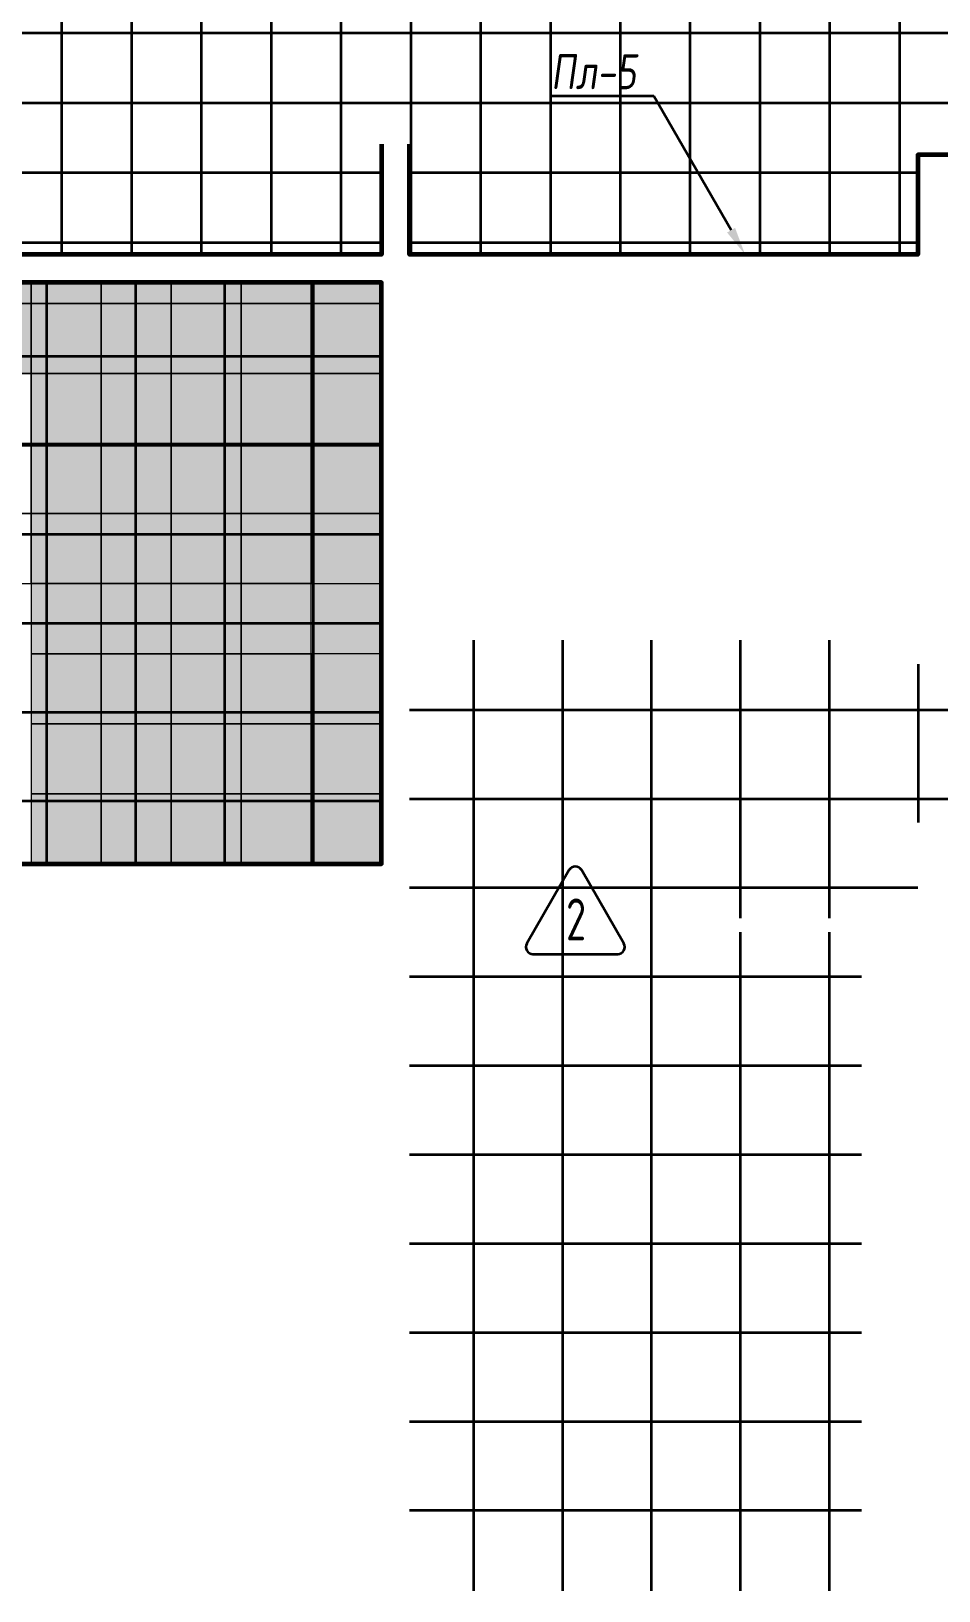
# Model space of a CAD drawing. Header units: millimetres. Extents: x -510890 to 418982, y -118257 to 141350.
# Drawn here: x 243046 to 249526, y -64836 to -53702 of the extents above; entities that cross this region are included whole.
import ezdxf
from ezdxf import colors
from ezdxf.entities.mleader import LeaderData, LeaderLine
from ezdxf.enums import TextEntityAlignment as Align
from ezdxf.math import Vec2, Vec3

# ---------------------------------------------------------------- set-up
doc = ezdxf.new("R2010")
doc.units = ezdxf.units.MM
doc.layers.add('АР_Площадь контур', color=220, linetype='Continuous', lineweight=35, plot=False)
doc.styles.add('ISOCPEUR', font='isocpeur.ttf', dxfattribs={"height": 800})
doc.styles.add('Архитект', font='isocpeur.ttf', dxfattribs={"width": 0.8, "oblique": 8})
pattern_1 = [(90, (2999.9, -126491.3), (-498.475, 0), []), (180, (2999.9, -126491.3), (-6e-14, -498.475), [])]

msp = doc.modelspace()

# ---------------------------------------------------------------- hatches: boundary and pattern name
at = {"layer": 'АР_Площадь контур', "true_color": 0x000000, "transparency": 33554687}
h = msp.add_hatch(dxfattribs=at)
h.set_pattern_fill('ANSI37', color=18, scale=157, angle=45, style=0)
h.set_pattern_definition(pattern_1)
edge = h.paths.add_edge_path()
edge.add_line((244077.8, -51325.6), (232847.5, -51325.6))
edge.add_line((232847.5, -51325.6), (232847.1, -51325.3))
edge.add_line((232847.1, -51325.3), (231827.5, -51325.9))
edge.add_line((231827.5, -51325.9), (231827.5, -51325.6))
edge.add_line((231827.5, -51325.6), (228130.5, -51325.6))
edge.add_line((228130.5, -51325.6), (228130.5, -51625.6))
edge.add_line((228130.5, -51625.6), (229827.5, -51625.6))
edge.add_line((229827.5, -51625.6), (229827.5, -51327.6))
edge.add_line((229827.5, -51327.6), (231327.5, -51326.4))
edge.add_line((231327.5, -51326.4), (231327.5, -51625.6))
edge.add_line((231327.5, -51625.6), (233347.5, -51625.6))
edge.add_line((233347.5, -51625.6), (233347.5, -51326.6))
edge.add_line((233347.5, -51326.6), (234847.5, -51326.9))
edge.add_line((234847.5, -51326.9), (234847.5, -51625.6))
edge.add_line((234847.5, -51625.6), (236420.5, -51625.6))
edge.add_line((236420.5, -51625.6), (236420.5, -51325.9))
edge.add_line((236420.5, -51325.9), (238420.5, -51325.9))
edge.add_line((238420.5, -51325.9), (238420.5, -51625.6))
edge.add_line((238420.5, -51625.6), (240695.5, -51625.6))
edge.add_line((240695.5, -51625.6), (240695.5, -52346.8))
edge.add_line((240695.5, -52346.8), (245545.5, -52346.8))
edge.add_line((245545.5, -52346.8), (245545.5, -55295.6))
edge.add_line((245545.5, -55295.6), (234847.5, -55295.6))
edge.add_line((234847.5, -55295.6), (231827.5, -55295.6))
edge.add_line((231827.5, -55295.6), (231827.5, -55495.6))
edge.add_line((231827.5, -55495.6), (232847.5, -55495.6))
edge.add_line((232847.5, -55495.6), (232847.5, -55295.7))
edge.add_line((232847.5, -55295.7), (234847.5, -55295.7))
edge.add_line((234847.5, -55295.7), (234847.5, -55495.6))
edge.add_line((234847.5, -55495.6), (237628.9, -55495.6))
edge.add_line((237628.9, -55495.6), (237628.9, -59645.6))
edge.add_line((237628.9, -59645.6), (234367.5, -59645.6))
edge.add_line((234367.5, -59645.6), (234367.5, -59845.6))
edge.add_line((234367.5, -59845.6), (236610.2, -59845.6))
edge.add_line((236610.2, -59845.6), (236610.2, -60245.6))
edge.add_arc((232355.2, -59846.1), 4273.8, 334.32163, 354.63559, ccw=False)
edge.add_arc((232355.2, -59846.1), 4273.8, 314.00768, 334.32163, ccw=False)
edge.add_line((235324.4, -62920), (232867.5, -59845.6))
edge.add_line((232867.5, -59845.6), (232867.5, -59645.6))
edge.add_line((232867.5, -59645.6), (231843.5, -59645.6))
edge.add_line((231843.5, -59645.6), (231843.5, -59845.6))
edge.add_line((231843.5, -59845.6), (232867.5, -59845.6))
edge.add_line((232867.5, -59845.6), (235319.6, -62924.6))
edge.add_arc((232355.2, -59846.1), 4273.8, 225.9994, 313.91832, ccw=False)
edge.add_arc((232355.2, -59846.1), 4273.8, 185.36441, 225.9994, ccw=False)
edge.add_line((228100.1, -60245.6), (228100.1, -59845.6))
edge.add_line((228100.1, -59845.6), (230343.5, -59845.6))
edge.add_line((230343.5, -59845.6), (230343.5, -59645.6))
edge.add_line((230343.5, -59645.6), (227390.5, -59645.6))
edge.add_line((227390.5, -59645.6), (227390.5, -55495.6))
edge.add_line((227390.5, -55495.6), (229827.5, -55495.6))
edge.add_line((229827.5, -55495.6), (229827.5, -55295.6))
edge.add_line((229827.5, -55295.6), (219130.5, -55295.6))
edge.add_line((219130.5, -55295.6), (219130.5, -52346.8))
edge.add_line((219130.5, -52346.8), (223935.5, -52346.8))
edge.add_line((223935.5, -52346.8), (223935.5, -51625.6))
edge.add_line((223935.5, -51625.6), (226130.5, -51625.6))
edge.add_line((226130.5, -51625.6), (226130.5, -51325.6))
edge.add_line((226130.5, -51325.6), (220472.9, -51325.6))
edge.add_line((220472.9, -51325.6), (220472.9, -47911))
edge.add_line((220472.9, -47911), (227259.4, -47911))
edge.add_line((227259.4, -47911), (244078.1, -47911))
edge.add_line((244078.1, -47911), (244077.8, -51325.6))
h = msp.add_hatch(dxfattribs=at)
h.set_pattern_fill('ANSI37', color=18, scale=157, angle=45, style=0)
h.set_pattern_definition(pattern_1)
h.paths.add_polyline_path([(253485.5, -64835.6), (249675.5, -64835.6), (249675.5, -54583.1), (249375.5, -54583.1), (249375.5, -55295.6), (245745.5, -55295.6), (245745.5, -54508.2), (245545.5, -54508.2), (245545.5, -52808.2), (245745.5, -52808.2), (245745.5, -52246.8), (249375.5, -52246.8), (249375.5, -52583.1), (249575.5, -52583.1), (249575.5, -51625.6), (249675.5, -51625.6), (249675.5, -51225.6), (253485.5, -51225.6), (253485.5, -62985.9), (253685.5, -62985.9), (253685.5, -62515.8), (259875.5, -62515.5), (259875.5, -64735.6), (253685.5, -64735.6), (253685.5, -64485.8), (253485.5, -64485.9)])
at = {"layer": 'АР_Площадь контур', "true_color": 0x000000}
h = msp.add_hatch(dxfattribs=at)
h.set_pattern_fill('ANSI37', color=18, scale=200, angle=45)
h.set_pattern_definition([(90, (162511.46, -123332.5), (-635, 0), []), (180, (162511.46, -123332.5), (0, -635), [])])
h.paths.add_polyline_path([(245545.5, -59645.6), (237748.9, -59645.6), (237748.9, -57726.8), (237748.9, -57726.7), (237748.9, -57626.7), (237748.9, -57626.7), (237748.9, -55495.7), (245545.5, -55495.6)])
at = {"layer": 'АР_Площадь контур', "lineweight": 5, "ltscale": 300, "transparency": 33554687}
h = msp.add_hatch(color=252, dxfattribs=at)
h.dxf.hatch_style = 1
h.paths.add_polyline_path([(243045.5, -55495.6), (242545.5, -55495.6), (242545.5, -55645.6), (243045.5, -55645.6)])
h = msp.add_hatch(color=252, dxfattribs=at)
h.dxf.hatch_style = 1
h.paths.add_polyline_path([(243545.5, -55495.6), (243045.5, -55495.6), (243045.5, -55645.6), (243545.5, -55645.6)])
h = msp.add_hatch(color=252, dxfattribs=at)
h.dxf.hatch_style = 1
h.paths.add_polyline_path([(244045.5, -55495.6), (243545.5, -55495.6), (243545.5, -56145.6), (244045.5, -56145.6)])
at = {"layer": 'АР_Площадь контур', "lineweight": 5, "ltscale": 300, "true_color": 0x828487, "transparency": 33554687}
h = msp.add_hatch(color=252, dxfattribs=at)
h.dxf.hatch_style = 1
h.paths.add_polyline_path([(244545.5, -55495.6), (244045.5, -55495.6), (244045.5, -55645.6), (244545.5, -55645.6)])
at = {"layer": 'АР_Площадь контур', "lineweight": 5, "ltscale": 300, "true_color": 0xb8b9bc, "transparency": 33554687}
h = msp.add_hatch(color=9, dxfattribs=at)
h.dxf.hatch_style = 1
h.paths.add_polyline_path([(245045.5, -55495.6), (244545.5, -55495.6), (244545.5, -55645.6), (245045.5, -55645.6)])
h = msp.add_hatch(color=9, dxfattribs=at)
h.dxf.hatch_style = 1
h.paths.add_polyline_path([(245545.5, -55495.6), (245045.5, -55495.6), (245045.5, -55645.6), (245545.5, -55645.6)])
h = msp.add_hatch(color=9, dxfattribs=at)
h.dxf.hatch_style = 1
h.paths.add_polyline_path([(243045.5, -55645.6), (242545.5, -55645.6), (242545.5, -56145.6), (243045.5, -56145.6)])
h = msp.add_hatch(color=9, dxfattribs=at)
h.dxf.hatch_style = 1
h.paths.add_polyline_path([(243545.5, -55645.6), (243045.5, -55645.6), (243045.5, -56145.6), (243545.5, -56145.6)])
at = {"layer": 'АР_Площадь контур', "lineweight": 5, "ltscale": 300, "true_color": 0x828487, "transparency": 33554687}
h = msp.add_hatch(color=252, dxfattribs=at)
h.dxf.hatch_style = 1
h.paths.add_polyline_path([(244545.5, -55645.6), (244045.5, -55645.6), (244045.5, -56145.6), (244545.5, -56145.6)])
h = msp.add_hatch(color=252, dxfattribs=at)
h.dxf.hatch_style = 1
h.paths.add_polyline_path([(245045.5, -55645.6), (244545.5, -55645.6), (244545.5, -56145.6), (245045.5, -56145.6)])
h = msp.add_hatch(color=252, dxfattribs=at)
h.dxf.hatch_style = 1
h.paths.add_polyline_path([(245545.5, -55645.6), (245045.5, -55645.6), (245045.5, -56145.6), (245545.5, -56145.6)])
at = {"layer": 'АР_Площадь контур', "lineweight": 5, "ltscale": 300, "true_color": 0xb8b9bc, "transparency": 33554687}
h = msp.add_hatch(color=9, dxfattribs=at)
h.dxf.hatch_style = 1
h.paths.add_polyline_path([(243545.5, -56145.6), (243045.5, -56145.6), (243045.5, -56645.6), (243545.5, -56645.6)])
at = {"layer": 'АР_Площадь контур', "lineweight": 5, "ltscale": 300, "transparency": 33554687}
h = msp.add_hatch(color=252, dxfattribs=at)
h.dxf.hatch_style = 1
h.paths.add_polyline_path([(244045.5, -56145.6), (243545.5, -56145.6), (243545.5, -56645.6), (244045.5, -56645.6)])
h = msp.add_hatch(color=252, dxfattribs=at)
h.dxf.hatch_style = 1
h.paths.add_polyline_path([(244545.5, -56145.6), (244045.5, -56145.6), (244045.5, -56645.6), (244545.5, -56645.6)])
h = msp.add_hatch(color=252, dxfattribs=at)
h.dxf.hatch_style = 1
h.paths.add_polyline_path([(245045.5, -56145.6), (244545.5, -56145.6), (244545.5, -57145.6), (245045.5, -57145.6)])
at = {"layer": 'АР_Площадь контур', "lineweight": 5, "ltscale": 300, "true_color": 0x828487, "transparency": 33554687}
h = msp.add_hatch(color=252, dxfattribs=at)
h.dxf.hatch_style = 1
h.paths.add_polyline_path([(245545.5, -56145.6), (245045.5, -56145.6), (245045.5, -56645.6), (245545.5, -56645.6)])
at = {"layer": 'АР_Площадь контур', "lineweight": 5, "ltscale": 300, "true_color": 0xb8b9bc, "transparency": 33554687}
h = msp.add_hatch(color=9, dxfattribs=at)
h.dxf.hatch_style = 1
h.paths.add_polyline_path([(243545.5, -56645.6), (243045.5, -56645.6), (243045.5, -57145.6), (243545.5, -57145.6)])
h = msp.add_hatch(color=9, dxfattribs=at)
h.dxf.hatch_style = 1
h.paths.add_polyline_path([(244045.5, -56645.6), (243545.5, -56645.6), (243545.5, -57145.6), (244045.5, -57145.6)])
h = msp.add_hatch(color=9, dxfattribs=at)
h.dxf.hatch_style = 1
h.paths.add_polyline_path([(244545.5, -56645.6), (244045.5, -56645.6), (244045.5, -57145.6), (244545.5, -57145.6)])
at = {"layer": 'АР_Площадь контур', "lineweight": 5, "ltscale": 300, "true_color": 0x828487, "transparency": 33554687}
h = msp.add_hatch(color=252, dxfattribs=at)
h.dxf.hatch_style = 1
h.paths.add_polyline_path([(245545.5, -56645.6), (245045.5, -56645.6), (245045.5, -57145.6), (245545.5, -57145.6)])
at = {"layer": 'АР_Площадь контур', "lineweight": 5, "ltscale": 300, "transparency": 33554687}
h = msp.add_hatch(color=252, dxfattribs=at)
h.dxf.hatch_style = 1
h.paths.add_polyline_path([(242045.5, -57145.6), (241545.5, -57145.6)], flags=17)
h.paths.add_polyline_path([(243045.5, -58145.6), (242545.5, -58145.6)], flags=17)
h.paths.add_polyline_path([(243545.5, -57645.6), (243045.5, -57645.6), (243045.5, -58645.6), (243545.5, -58645.6)])
h.paths.add_polyline_path([(243545.5, -58645.6), (243045.5, -58645.6), (243045.5, -59145.6), (243545.5, -59145.6)])
h.paths.add_polyline_path([(244045.5, -58645.6), (243545.5, -58645.6), (243545.5, -59145.6), (244045.5, -59145.6)])
h.paths.add_polyline_path([(244045.5, -59145.6), (243545.5, -59145.6)], flags=17)
h.paths.add_polyline_path([(244545.5, -58645.6), (244045.5, -58645.6), (244045.5, -59645.6), (244545.5, -59645.6)])
h.paths.add_polyline_path([(245045.5, -60145.6), (244545.5, -60145.6)], flags=17)
at = {"layer": 'АР_Площадь контур', "lineweight": 5, "ltscale": 300, "true_color": 0x828487, "transparency": 33554687}
h = msp.add_hatch(color=252, dxfattribs=at)
h.dxf.hatch_style = 1
h.paths.add_polyline_path([(243545.5, -57145.6), (243045.5, -57145.6), (243045.5, -57645.6), (243545.5, -57645.6)])
h = msp.add_hatch(color=252, dxfattribs=at)
h.dxf.hatch_style = 1
h.paths.add_polyline_path([(244045.5, -57145.6), (243545.5, -57145.6), (243545.5, -58145.6), (244045.5, -58145.6)])
at = {"layer": 'АР_Площадь контур', "lineweight": 5, "ltscale": 300, "true_color": 0xb8b9bc, "transparency": 33554687}
h = msp.add_hatch(color=9, dxfattribs=at)
h.dxf.hatch_style = 1
h.paths.add_polyline_path([(244545.5, -57145.6), (244045.5, -57145.6), (244045.5, -57645.6), (244545.5, -57645.6)])
at = {"layer": 'АР_Площадь контур', "lineweight": 5, "ltscale": 300, "transparency": 33554687}
h = msp.add_hatch(color=252, dxfattribs=at)
h.dxf.hatch_style = 1
h.paths.add_polyline_path([(245045.5, -57145.6), (244545.5, -57145.6), (244545.5, -57645.6), (245045.5, -57645.6)])
h = msp.add_hatch(color=252, dxfattribs=at)
h.dxf.hatch_style = 1
h.paths.add_polyline_path([(245545.5, -57145.6), (245045.5, -57145.6), (245045.5, -57645.6), (245545.5, -57645.6)])
at = {"layer": 'АР_Площадь контур', "lineweight": 5, "ltscale": 300, "true_color": 0xb8b9bc, "transparency": 33554687}
h = msp.add_hatch(color=9, dxfattribs=at)
h.dxf.hatch_style = 1
h.paths.add_polyline_path([(244545.5, -57645.6), (244045.5, -57645.6), (244045.5, -58145.6), (244545.5, -58145.6)])
h = msp.add_hatch(color=9, dxfattribs=at)
h.dxf.hatch_style = 1
h.paths.add_polyline_path([(245045.5, -57645.6), (244545.5, -57645.6), (244545.5, -58145.6), (245045.5, -58145.6)])
h = msp.add_hatch(color=9, dxfattribs=at)
h.dxf.hatch_style = 1
h.paths.add_polyline_path([(245545.5, -57645.6), (245045.5, -57645.6), (245045.5, -58145.6), (245545.5, -58145.6)])
at = {"layer": 'АР_Площадь контур', "true_color": 0x000000}
h = msp.add_hatch(dxfattribs=at)
h.set_pattern_fill('ANSI37', color=18, scale=200, angle=45)
h.set_pattern_definition([(90, (2999.9, -126491.3), (-635, 0), []), (180, (2999.9, -126491.3), (0, -635), [])])
h.paths.add_polyline_path([(248973.3, -64835.6), (245745.5, -64835.6), (245745.5, -58049.4), (249375.5, -58049.4), (249375.5, -58220), (249675.5, -58220), (249675.5, -59350), (249375.5, -59350), (249375.5, -60034.4), (247584.5, -60034.4), (247584.5, -60134.4), (248973.3, -60134.4)])
at = {"layer": 'АР_Площадь контур', "lineweight": 5, "ltscale": 300, "true_color": 0x828487, "transparency": 33554687}
h = msp.add_hatch(color=252, dxfattribs=at)
h.dxf.hatch_style = 1
h.paths.add_polyline_path([(244045.5, -58145.6), (243545.5, -58145.6), (243545.5, -58645.6), (244045.5, -58645.6)])
h = msp.add_hatch(color=252, dxfattribs=at)
h.dxf.hatch_style = 1
h.paths.add_polyline_path([(245045.5, -58145.6), (244045.5, -58145.6), (244045.5, -58645.6), (245045.5, -58645.6)])
at = {"layer": 'АР_Площадь контур', "lineweight": 5, "ltscale": 300, "true_color": 0xb8b9bc, "transparency": 33554687}
h = msp.add_hatch(color=9, dxfattribs=at)
h.dxf.hatch_style = 1
h.paths.add_polyline_path([(245545.5, -58145.6), (245045.5, -58145.6), (245045.5, -58645.6), (245545.5, -58645.6)])
at = {"layer": 'АР_Площадь контур', "lineweight": 5, "ltscale": 300, "true_color": 0x828487, "transparency": 33554687}
h = msp.add_hatch(color=252, dxfattribs=at)
h.dxf.hatch_style = 1
h.paths.add_polyline_path([(245045.5, -58698.1), (245045.5, -58645.6), (244709.4, -58645.6), (244545.5, -58645.6), (244545.5, -59145.6), (245045.5, -59145.6)])
at = {"layer": 'АР_Площадь контур', "lineweight": 5, "ltscale": 300, "true_color": 0xb8b9bc, "transparency": 33554687}
h = msp.add_hatch(color=9, dxfattribs=at)
h.dxf.hatch_style = 1
h.paths.add_polyline_path([(245545.5, -58645.6), (245045.5, -58645.6), (245045.5, -59145.6), (245545.5, -59145.6)])
at = {"layer": 'АР_Площадь контур', "lineweight": 5, "ltscale": 300, "true_color": 0xc7c8ca, "transparency": 33554687}
h = msp.add_hatch(color=9, dxfattribs=at)
h.dxf.hatch_style = 1
h.paths.add_polyline_path([(243045.2, -59645.5), (243445.2, -59645.6), (244045.5, -59645.6), (244045.5, -59145.6), (243045.5, -59145.6), (243045.5, -59296.9)])
at = {"layer": 'АР_Площадь контур', "lineweight": 5, "ltscale": 300, "true_color": 0x828487, "transparency": 33554687}
h = msp.add_hatch(color=252, dxfattribs=at)
h.dxf.hatch_style = 1
h.paths.add_polyline_path([(245045.5, -59145.6), (244545.5, -59145.6), (244545.5, -59645.6), (245045.5, -59645.6)])
h = msp.add_hatch(color=252, dxfattribs=at)
h.dxf.hatch_style = 1
h.paths.add_polyline_path([(245545.5, -59645.6), (245545.5, -59145.6), (245045.5, -59145.6), (245045.5, -59645.6)])

# ---------------------------------------------------------------- linework, layer by layer
at = {"layer": 'АР_Площадь контур', "lineweight": 60}
for points in [[(245545.5, -54508.2), (245545.5, -55295.6), (239748.9, -55295.6)], [(249675.5, -58220), (249675.5, -54583.2), (249375.5, -54583.2), (249375.5, -55295.6), (245745.5, -55295.6), (245745.5, -54508.2)], [(238248.9, -55495.6), (237748.9, -55495.6), (237748.9, -59645.6), (245545.5, -59645.6), (245545.6, -55495.6), (239748.9, -55495.6)]]:
    msp.add_lwpolyline(points, dxfattribs=at)
at = {"layer": 'АР_Площадь контур', "lineweight": 5, "ltscale": 300}
msp.add_lwpolyline([(245545.5, -59645.6), (237748.9, -59645.6), (237748.9, -55495.6), (238248.9, -55495.6), (238248.9, -55295.6), (239748.9, -55295.6), (239748.9, -55495.6), (245545.5, -55495.6)], close=True, dxfattribs=at)
for points in [[(242545.5, -55495.6), (242545.5, -55645.6), (243045.5, -55645.6)], [(243045.5, -55645.6), (243045.5, -55495.6)], [(243045.5, -55495.6), (243045.5, -55645.6), (243545.5, -55645.6)], [(243545.5, -55645.6), (243545.5, -55495.6)], [(243545.5, -55495.6), (243545.5, -55645.6), (244045.5, -55645.6)], [(244045.5, -55645.6), (244045.5, -55495.6)], [(244045.5, -55495.6), (244045.5, -55645.6), (244545.5, -55645.6)], [(244545.5, -55645.6), (244545.5, -55495.6)], [(244545.5, -55495.6), (244545.5, -55645.6), (245045.5, -55645.6)], [(245045.5, -55645.6), (245045.5, -55495.6)], [(245045.5, -55495.6), (245045.5, -55645.6), (245545.5, -55645.6)], [(245545.5, -55645.6), (245545.5, -55495.6)], [(243045.5, -56145.6), (243045.5, -55645.6), (242545.5, -55645.6), (242545.5, -56145.6), (243045.5, -56145.6)], [(243545.5, -56145.6), (243545.5, -55645.6), (243045.5, -55645.6), (243045.5, -56145.6), (243545.5, -56145.6)], [(244045.5, -56145.6), (244045.5, -55645.6), (243545.5, -55645.6), (243545.5, -56145.6), (244045.5, -56145.6)], [(244545.5, -56145.6), (244545.5, -55645.6), (244045.5, -55645.6), (244045.5, -56145.6), (244545.5, -56145.6)], [(245045.5, -56145.6), (245045.5, -55645.6), (244545.5, -55645.6), (244545.5, -56145.6), (245045.5, -56145.6)], [(245545.5, -56145.6), (245545.5, -55645.6), (245045.5, -55645.6), (245045.5, -56145.6), (245545.5, -56145.6)], [(243045.5, -56645.6), (243045.5, -56145.6), (242545.5, -56145.6), (242545.5, -56645.6), (243045.5, -56645.6)], [(243545.5, -56645.6), (243545.5, -56145.6), (243045.5, -56145.6), (243045.5, -56645.6), (243545.5, -56645.6)], [(244045.5, -56645.6), (244045.5, -56145.6), (243545.5, -56145.6), (243545.5, -56645.6), (244045.5, -56645.6)], [(244545.5, -56645.6), (244545.5, -56145.6), (244045.5, -56145.6), (244045.5, -56645.6), (244545.5, -56645.6)], [(245045.5, -56645.6), (245045.5, -56145.6), (244545.5, -56145.6), (244545.5, -56645.6), (245045.5, -56645.6)], [(245545.5, -56645.6), (245545.5, -56145.6), (245045.5, -56145.6), (245045.5, -56645.6), (245545.5, -56645.6)], [(243045.5, -57145.6), (243045.5, -56645.6), (242545.5, -56645.6), (242545.5, -57145.6), (243045.5, -57145.6)], [(243545.5, -57145.6), (243545.5, -56645.6), (243045.5, -56645.6), (243045.5, -57145.6), (243545.5, -57145.6)], [(244045.5, -57145.6), (244045.5, -56645.6), (243545.5, -56645.6), (243545.5, -57145.6), (244045.5, -57145.6)], [(244545.5, -57145.6), (244545.5, -56645.6), (244045.5, -56645.6), (244045.5, -57145.6), (244545.5, -57145.6)], [(245045.5, -57145.6), (245045.5, -56645.6), (244545.5, -56645.6), (244545.5, -57145.6), (245045.5, -57145.6)], [(245545.5, -57145.6), (245545.5, -56645.6), (245045.5, -56645.6), (245045.5, -57145.6), (245545.5, -57145.6)], [(243045.5, -57645.6), (243045.5, -57145.6), (242545.5, -57145.6), (242545.5, -57645.6), (243045.5, -57645.6)], [(243545.5, -57645.6), (243545.5, -57145.6), (243045.5, -57145.6), (243045.5, -57645.6), (243545.5, -57645.6)], [(244045.5, -57645.6), (244045.5, -57145.6), (243545.5, -57145.6), (243545.5, -57645.6), (244045.5, -57645.6)], [(244545.5, -57645.6), (244545.5, -57145.6), (244045.5, -57145.6), (244045.5, -57645.6), (244545.5, -57645.6)], [(245045.5, -57645.6), (245045.5, -57145.6), (244545.5, -57145.6), (244545.5, -57645.6), (245045.5, -57645.6)], [(245545.5, -57645.6), (245545.5, -57145.6), (245045.5, -57145.6), (245045.5, -57645.6), (245545.5, -57645.6)], [(243545.5, -58145.6), (243545.5, -57645.6), (243045.5, -57645.6), (243045.5, -58145.6), (243545.5, -58145.6)], [(244045.5, -58145.6), (244045.5, -57645.6), (243545.5, -57645.6), (243545.5, -58145.6), (244045.5, -58145.6)], [(244545.5, -58145.6), (244545.5, -57645.6), (244045.5, -57645.6), (244045.5, -58145.6), (244545.5, -58145.6)], [(245045.5, -58145.6), (245045.5, -57645.6), (244545.5, -57645.6), (244545.5, -58145.6), (245045.5, -58145.6)], [(243545.5, -58645.6), (243545.5, -58145.6), (243045.5, -58145.6), (243045.5, -58645.6), (243545.5, -58645.6)], [(244045.5, -58645.6), (244045.5, -58145.6), (243545.5, -58145.6), (243545.5, -58645.6), (244045.5, -58645.6)], [(244545.5, -58645.6), (244545.5, -58145.6), (244045.5, -58145.6), (244045.5, -58645.6), (244545.5, -58645.6)], [(245045.5, -58645.6), (245045.5, -58145.6), (244545.5, -58145.6), (244545.5, -58645.6), (245045.5, -58645.6)], [(245545.5, -58645.6), (245545.5, -58145.6), (245045.5, -58145.6), (245045.5, -58645.6), (245545.5, -58645.6)], [(243545.5, -59145.6), (243545.5, -58645.6), (243045.5, -58645.6), (243045.5, -59145.6), (243545.5, -59145.6)], [(244045.5, -59145.6), (244045.5, -58645.6), (243545.5, -58645.6), (243545.5, -59145.6), (244045.5, -59145.6)], [(244545.5, -59145.6), (244545.5, -58645.6), (244045.5, -58645.6), (244045.5, -59145.6), (244545.5, -59145.6)], [(245045.5, -59145.6), (245045.5, -58645.6), (244545.5, -58645.6), (244545.5, -59145.6), (245045.5, -59145.6)], [(245545.5, -59145.6), (245545.5, -58645.6), (245045.5, -58645.6), (245045.5, -59145.6), (245545.5, -59145.6)], [(243545.5, -59645.6), (243545.5, -59145.6), (243045.5, -59145.6), (243045.5, -59645.6)], [(244045.5, -59645.6), (244045.5, -59145.6), (243545.5, -59145.6), (243545.5, -59645.6), (244045.5, -59645.6)], [(244545.5, -59645.6), (244545.5, -59145.6), (244045.5, -59145.6), (244045.5, -59645.6), (244545.5, -59645.6)], [(245045.5, -59645.6), (245045.5, -59145.6), (244545.5, -59145.6), (244545.5, -59645.6), (245045.5, -59645.6)], [(245545.5, -59645.6), (245545.5, -59145.6), (245045.5, -59145.6), (245045.5, -59645.6), (245545.5, -59645.6)], [(243045.5, -59645.6), (243545.5, -59645.6)]]:
    msp.add_lwpolyline(points, dxfattribs=at)
at = {"layer": 'АР_Площадь контур', "linetype": 'Continuous'}
msp.add_lwpolyline([(246627.2, -60289.7), (247233.4, -60289.7, 0.5773495), (247276.7, -60214.7), (246973.6, -59689.7, 0.5773541), (246887, -59689.7), (246583.9, -60214.7, 0.5773491), (246627.2, -60289.7, 0.0000017)], format="xyb", dxfattribs=at)

# ---------------------------------------------------------------- texts
at = {"layer": 'АР_Площадь контур', "linetype": 'Continuous', "style": 'ISOCPEUR', "width": 0.7}
msp.add_text('2', height=300, dxfattribs=at).set_placement((246935.7, -60192.9), align=Align.CENTER)

# ---------------------------------------------------------------- leaders
at = {"layer": 'АР_Площадь контур'}
ml = msp.add_multileader_mtext('Standard', dxfattribs=at)
ml.set_content('Пл-5', color=256, style='Архитект')
ml.set_leader_properties(color=256, linetype='ByLayer', lineweight=-1)
ml.build(insert=Vec2(0, 0))
ml.multileader.update_dxf_attribs({"text_left_attachment_type": 6, "text_right_attachment_type": 6, "dogleg_length": 25, "arrow_head_size": 200})
ctx = ml.context
ctx.base_point, ctx.char_height, ctx.arrow_head_size, ctx.landing_gap_size, ctx.plane_origin = Vec3(246655.7, -54165.7), 250, 200, 100, Vec3(233367.4, -54130.5)
ctx.left_attachment, ctx.right_attachment = 6, 6
notes = []
notes.append((ctx, [(0, (1, 1, 0), (247491, -54165.7), (-1, 0), 25, [(1, [(248142.4, -55295.6)], 0, [])])]))
ctx.mtext.insert, ctx.mtext.width, ctx.mtext.defined_height, ctx.mtext.line_spacing_style, ctx.mtext.flow_direction = Vec3(246755.7, -53865.7), 3549.472, 1007.6, 2, 5
for ctx, leaders in notes:
    for number, flags, end, landing, length, lines in leaders:
        leader = LeaderData()
        leader.index, (leader.has_last_leader_line, leader.has_dogleg_vector, leader.attachment_direction) = number, flags
        leader.last_leader_point, leader.dogleg_vector, leader.dogleg_length = Vec3(end), Vec3(landing), length
        for number, points, colour, breaks in lines:
            line = LeaderLine()
            line.index, line.vertices, line.color, line.breaks = number, Vec3.list(points), colors.encode_raw_color(colour), breaks
            leader.lines.append(line)
        ctx.leaders.append(leader)

doc.saveas('drawing.dxf')
